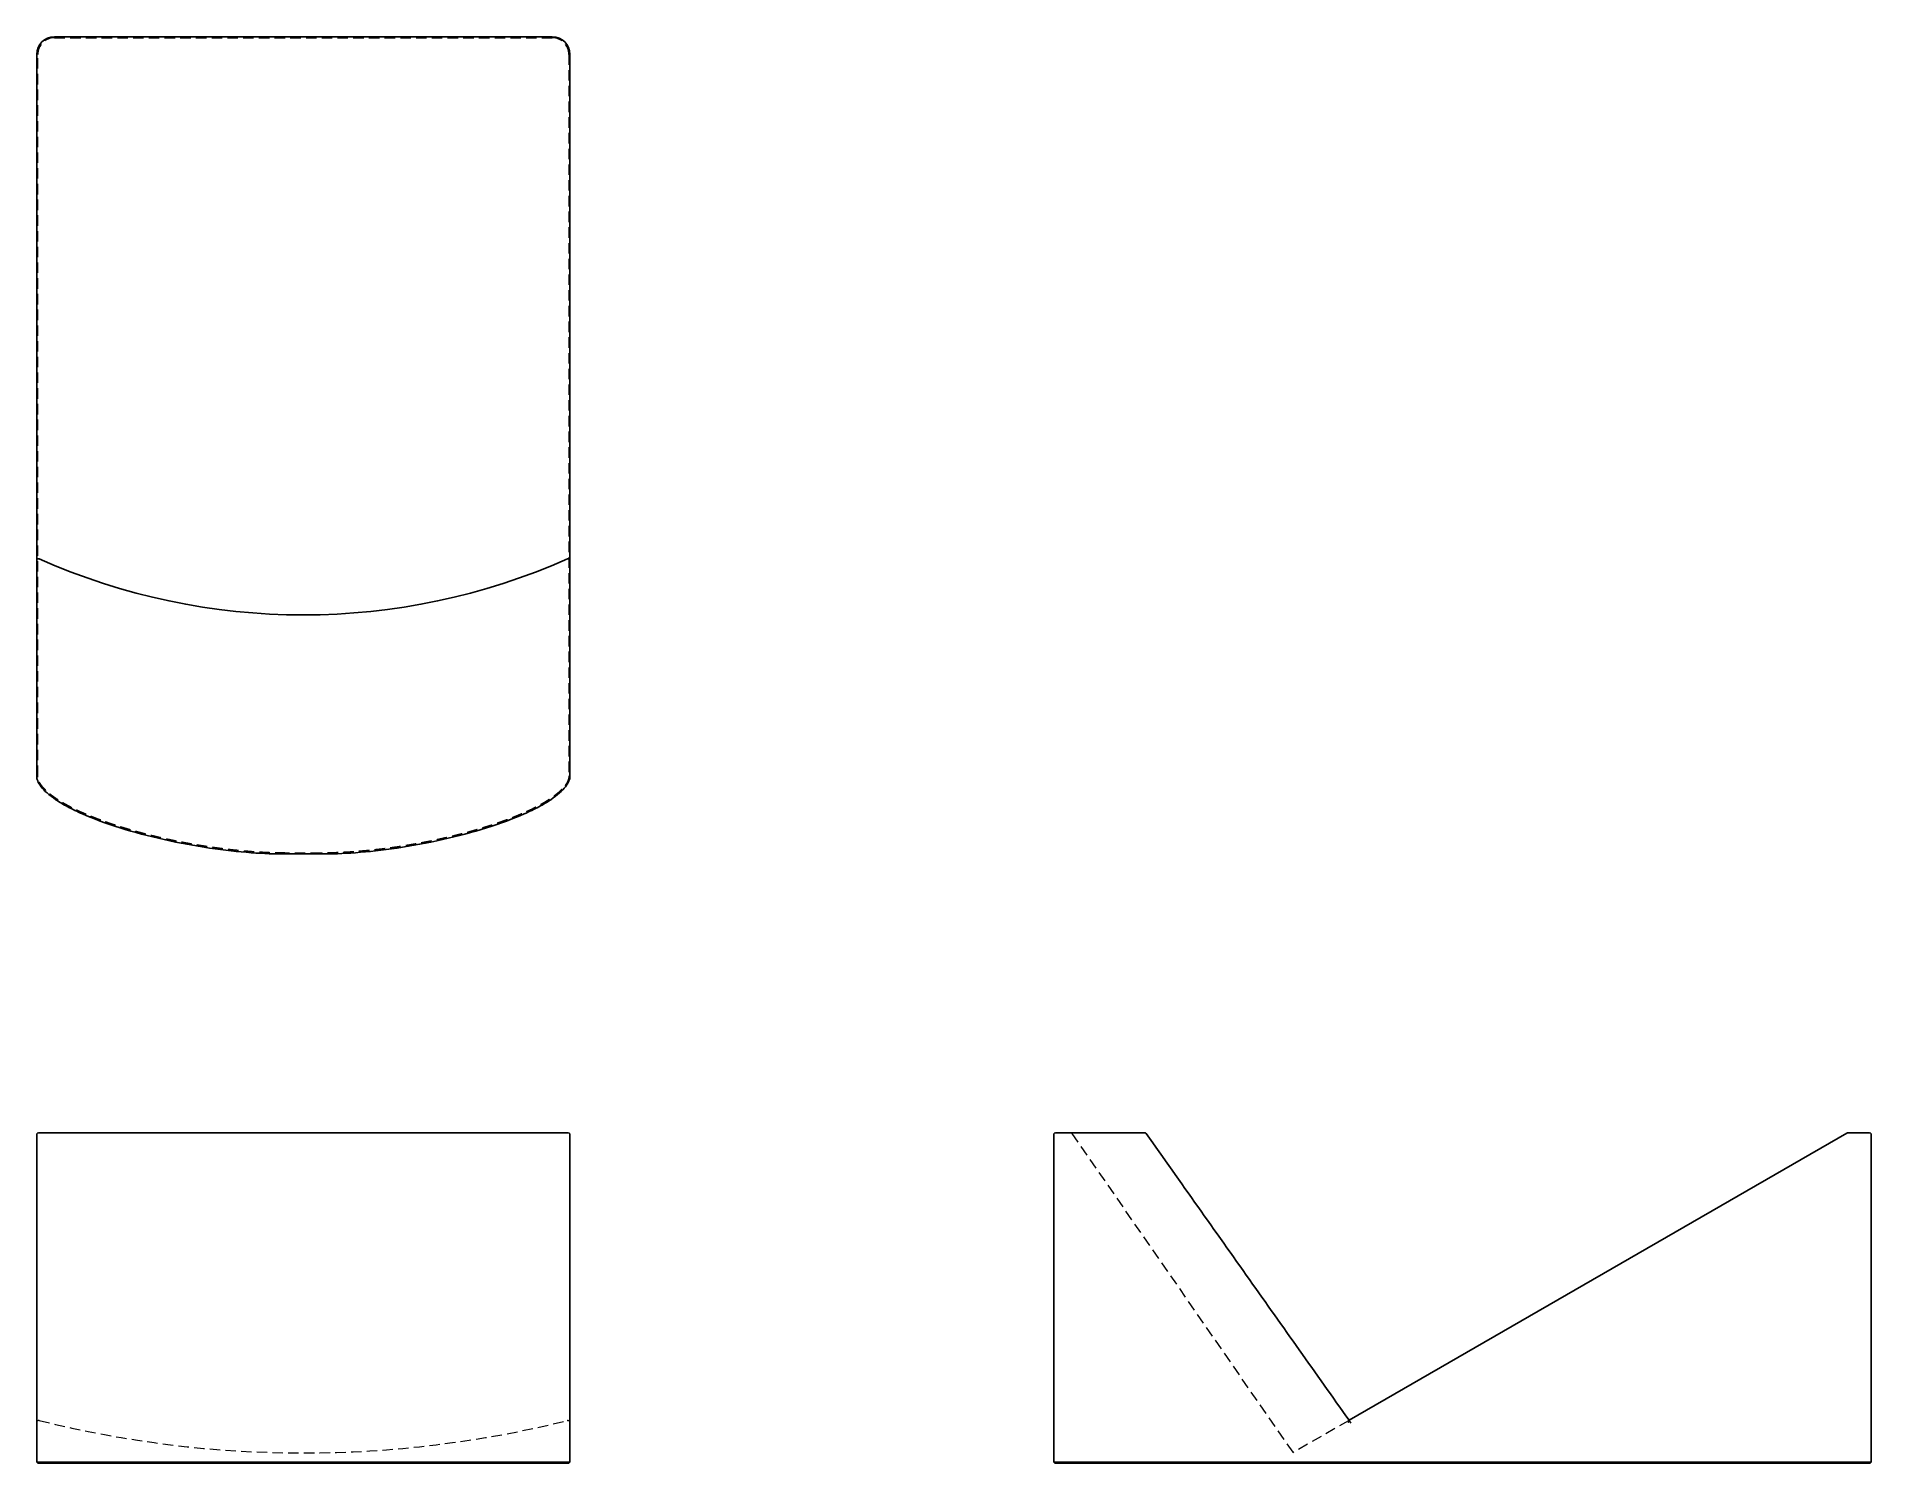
# Model space of a CAD drawing. Header units: millimetres. Extents: x 51 to 273, y 35 to 208.
import ezdxf

# ---------------------------------------------------------------- set-up
doc = ezdxf.new("R2010")
doc.units = ezdxf.units.MM
doc.linetypes.add('HIDDEN', pattern=[1.905, 1.27, -0.635])

msp = doc.modelspace()

# ---------------------------------------------------------------- linework, layer by layer
at = {"color": 7, "linetype": 'Continuous', "lineweight": 25}
for p, q in [((52.85, 208), (113.15, 208)), ((50.69, 205.13), (50.69, 205.85)), ((50.69, 144.65), (50.69, 205.13)), ((115.31, 205.85), (115.31, 205.13)), ((115.31, 205.13), (115.31, 144.65)), ((50.69, 118.4), (50.69, 119.97)), ((115.31, 119.97), (115.31, 118.4)), ((85.15, 108.93), (80.85, 108.93)), ((50.69, 35.2), (50.69, 74.92)), ((80.85, 75.13), (85.15, 75.13)), ((115.31, 74.92), (115.31, 35.2)), ((173.93, 35.2), (173.93, 74.92)), ((183.4, 75.13), (184.97, 75.13)), ((209.72, 40.29), (270.02, 75.1)), ((270.13, 75.13), (270.85, 75.13)), ((270.85, 75.13), (272.78, 75.13)), ((273, 74.92), (273, 35.2)), ((50.69, 35.2), (50.82, 35.07)), ((80.85, 35.2), (85.15, 35.2)), ((85.15, 35.07), (80.85, 35.07)), ((115.18, 35.07), (115.31, 35.2)), ((174.05, 35.07), (173.93, 35.2)), ((183.4, 35.2), (270.85, 35.2)), ((270.85, 35.07), (183.4, 35.07)), ((270.85, 35.2), (273, 35.2)), ((272.87, 35.07), (270.85, 35.07)), ((273, 35.2), (272.87, 35.07))]:
    msp.add_line(p, q, dxfattribs=at)
at = {"color": 7, "linetype": 'HIDDEN', "lineweight": 18}
for p, q in [((52.85, 207.87), (113.15, 207.87)), ((50.82, 118.4), (50.82, 205.85)), ((115.18, 205.85), (115.18, 118.4)), ((85.15, 109.05), (80.85, 109.05)), ((176.14, 75.04), (202.92, 36.36)), ((209.64, 40.24), (202.92, 36.36)), ((209.98, 39.92), (209.72, 40.29))]:
    msp.add_line(p, q, dxfattribs=at)
at = {"color": 7, "linetype": 'HIDDEN', "lineweight": 18, "flags": 128}
for points in [[(50.69, 118.4), (50.69, 118.4)], [(115.31, 118.4), (115.31, 118.4)], [(80.85, 108.93), (80.85, 108.93)], [(85.15, 108.93), (85.15, 108.93)]]:
    msp.add_lwpolyline(points, dxfattribs=at)
at = {"color": 7, "linetype": 'Continuous', "lineweight": 25}
for centre, radius, start, end in [((52.85, 205.85), 2.15, 90, 180), ((113.15, 205.85), 2.15, 0, 90), ((83, 216.69), 78.78, 246.0393, 293.9607), ((50.91, 74.92), 0.215, 90, 180), ((115.09, 74.92), 0.215, 0, 90), ((174.14, 74.92), 0.215, 90, 180), ((184.97, 74.92), 0.215, 35.2291, 90), ((270.13, 74.92), 0.215, 90, 120), ((272.78, 74.92), 0.215, 0, 90)]:
    msp.add_arc(centre, radius, start, end, dxfattribs=at)
at = {"color": 7, "linetype": 'HIDDEN', "lineweight": 18}
for centre, radius, start, end in [((52.85, 205.85), 2.02, 90, 180), ((113.15, 205.85), 2.02, 0, 90), ((175.97, 74.92), 0.215, 34.7, 90), ((83, 168.21), 131.88, 255.9603, 284.0397)]:
    msp.add_arc(centre, radius, start, end, dxfattribs=at)
at = {"color": 7, "linetype": 'Continuous', "lineweight": 25}
for points, knots in [([(50.69, 144.65), (50.69, 144.66), (50.7, 144.67), (50.71, 144.68), (50.72, 144.69), (50.75, 144.7), (50.79, 144.71), (50.85, 144.72), (50.89, 144.72), (50.91, 144.72)], [0, 0, 0, 0, 0.147429, 0.250112, 0.383422, 0.500387, 0.687174, 0.851461, 1, 1, 1, 1]), ([(115.09, 144.72), (115.1, 144.72), (115.13, 144.72), (115.16, 144.71), (115.2, 144.71), (115.23, 144.7), (115.26, 144.7), (115.28, 144.69), (115.29, 144.68), (115.3, 144.67), (115.31, 144.66), (115.31, 144.65)], [0, 0, 0, 0, 0.087877, 0.180243, 0.278861, 0.385179, 0.500358, 0.617099, 0.750374, 0.8529, 1, 1, 1, 1]), ([(80.85, 108.93), (79.61, 108.93), (78.21, 108.97), (75.12, 109.21), (73.42, 109.39), (69.86, 109.92), (67.99, 110.26), (64.3, 111.09), (62.48, 111.57), (59.11, 112.63), (57.57, 113.2), (55.6, 114.07), (55, 114.36), (53.92, 114.94), (53.44, 115.23), (52.18, 116.07), (51.6, 116.6), (50.85, 117.57), (50.69, 118.01), (50.69, 118.4)], [0, 0, 0, 0, 0.125, 0.125, 0.25, 0.25, 0.375, 0.375, 0.5, 0.5, 0.625, 0.625, 0.6875, 0.6875, 0.75, 0.75, 0.875, 0.875, 1, 1, 1, 1]), ([(115.31, 118.4), (115.31, 118.01), (115.15, 117.57), (114.4, 116.6), (113.82, 116.07), (112.56, 115.23), (112.08, 114.94), (111, 114.36), (110.4, 114.07), (108.43, 113.2), (106.89, 112.63), (103.52, 111.57), (101.7, 111.09), (98.01, 110.26), (96.14, 109.92), (92.58, 109.39), (90.88, 109.21), (87.79, 108.97), (86.39, 108.93), (85.15, 108.93)], [0, 0, 0, 0, 0.125, 0.125, 0.25, 0.25, 0.3125, 0.3125, 0.375, 0.375, 0.5, 0.5, 0.625, 0.625, 0.75, 0.75, 0.875, 0.875, 1, 1, 1, 1]), ([(50.91, 75.13), (50.91, 75.13), (50.94, 75.13), (51.06, 75.13), (51.14, 75.13), (51.33, 75.13), (51.43, 75.13), (51.66, 75.13), (51.77, 75.13), (52.14, 75.13), (52.4, 75.13), (52.95, 75.13), (53.23, 75.13), (54.09, 75.13), (54.69, 75.13), (55.89, 75.13), (56.51, 75.13), (58.37, 75.13), (59.65, 75.13), (62.22, 75.13), (63.52, 75.13), (66.14, 75.13), (67.45, 75.13), (70.11, 75.13), (71.44, 75.13), (74.11, 75.13), (75.45, 75.13), (78.15, 75.13), (79.5, 75.13), (80.85, 75.13)], [0, 0, 0, 0, 0.015625, 0.015625, 0.03125, 0.03125, 0.046875, 0.046875, 0.0625, 0.0625, 0.09375, 0.09375, 0.125, 0.125, 0.1875, 0.1875, 0.25, 0.25, 0.375, 0.375, 0.5, 0.5, 0.625, 0.625, 0.75, 0.75, 0.875, 0.875, 1, 1, 1, 1]), ([(85.15, 75.13), (86.51, 75.13), (87.86, 75.13), (90.54, 75.13), (91.88, 75.13), (94.54, 75.13), (95.87, 75.13), (98.51, 75.13), (99.82, 75.13), (102.44, 75.13), (103.75, 75.13), (106.33, 75.13), (107.61, 75.13), (109.49, 75.13), (110.11, 75.13), (111.32, 75.13), (111.92, 75.13), (112.78, 75.13), (113.06, 75.13), (113.61, 75.13), (113.87, 75.13), (114.36, 75.13), (114.59, 75.13), (114.86, 75.13), (114.94, 75.13), (115.06, 75.13), (115.09, 75.13), (115.09, 75.13)], [0, 0, 0, 0, 0.125, 0.125, 0.25, 0.25, 0.375, 0.375, 0.5, 0.5, 0.625, 0.625, 0.75, 0.75, 0.8125, 0.8125, 0.875, 0.875, 0.90625, 0.90625, 0.9375, 0.9375, 0.96875, 0.96875, 0.984375, 0.984375, 1, 1, 1, 1]), ([(174.14, 75.13), (174.14, 75.13), (174.2, 75.13), (174.4, 75.13), (174.54, 75.13), (174.89, 75.13), (175.1, 75.13), (175.59, 75.13), (175.88, 75.13), (176.51, 75.13), (176.87, 75.13), (177.68, 75.13), (178.13, 75.13), (178.9, 75.13), (179.17, 75.13), (179.77, 75.13), (180.09, 75.13), (180.63, 75.13), (180.82, 75.13), (181.22, 75.13), (181.44, 75.13), (181.91, 75.13), (182.17, 75.13), (182.59, 75.13), (182.74, 75.13), (183.06, 75.13), (183.23, 75.13), (183.4, 75.13)], [0, 0, 0, 0, 0.125, 0.125, 0.25, 0.25, 0.375, 0.375, 0.5, 0.5, 0.625, 0.625, 0.75, 0.75, 0.8125, 0.8125, 0.875, 0.875, 0.90625, 0.90625, 0.9375, 0.9375, 0.96875, 0.96875, 0.984375, 0.984375, 1, 1, 1, 1]), ([(209.72, 40.29), (205.7, 45.97), (197.5, 57.55), (189.31, 69.14), (185.14, 75.04)], [0, 0, 0, 0, 0.490732, 1, 1, 1, 1]), ([(209.72, 40.29), (209.72, 40.28), (209.72, 40.28), (209.71, 40.27), (209.71, 40.25), (209.7, 40.22), (209.7, 40.19), (209.69, 40.15), (209.68, 40.1), (209.67, 40.05), (209.66, 40.02), (209.65, 40)], [0, 0, 0, 0, 0.087877, 0.180243, 0.278861, 0.385179, 0.500358, 0.617099, 0.750374, 0.8529, 1, 1, 1, 1]), ([(209.71, 40.28), (209.71, 40.28), (209.71, 40.28), (209.72, 40.29), (209.72, 40.29), (209.72, 40.29)], [0, 0, 0, 0, 0.452099, 0.725356, 1, 1, 1, 1]), ([(50.69, 35.2), (50.69, 35.2), (50.85, 35.2), (51.6, 35.2), (52.18, 35.2), (53.44, 35.2), (53.92, 35.2), (55, 35.2), (55.6, 35.2), (57.57, 35.2), (59.11, 35.2), (62.48, 35.2), (64.3, 35.2), (67.99, 35.2), (69.86, 35.2), (73.42, 35.2), (75.12, 35.2), (78.21, 35.2), (79.61, 35.2), (80.85, 35.2)], [0, 0, 0, 0, 0.125, 0.125, 0.25, 0.25, 0.3125, 0.3125, 0.375, 0.375, 0.5, 0.5, 0.625, 0.625, 0.75, 0.75, 0.875, 0.875, 1, 1, 1, 1]), ([(80.85, 35.07), (80.68, 35.07), (80.43, 35.07), (80.13, 35.07), (79.98, 35.07), (79.91, 35.07), (79.87, 35.07), (79.85, 35.07), (79.66, 35.07), (79.41, 35.07), (79.11, 35.07), (78.96, 35.07), (78.9, 35.07), (78.86, 35.07), (78.83, 35.07), (78.65, 35.07), (78.39, 35.07), (78.1, 35.07), (77.95, 35.07), (77.88, 35.07), (77.84, 35.07), (77.82, 35.07), (77.63, 35.07), (77.38, 35.07), (77.08, 35.07), (76.94, 35.07), (76.87, 35.07), (76.83, 35.07), (76.81, 35.07), (76.46, 35.07), (75.95, 35.07), (75.36, 35.07), (75.07, 35.07), (74.92, 35.07), (74.85, 35.07), (74.81, 35.07), (74.79, 35.07), (74.43, 35.07), (73.93, 35.07), (73.34, 35.07), (73.05, 35.07), (72.92, 35.07), (72.84, 35.07), (72.79, 35.07), (72.42, 35.07), (71.92, 35.07), (71.41, 35.07), (71.08, 35.07), (70.91, 35.07), (70.41, 35.07), (69.91, 35.07), (69.41, 35.07), (69.07, 35.07), (68.91, 35.07), (68.41, 35.07), (67.91, 35.07), (67.33, 35.07), (67.04, 35.07), (66.91, 35.07), (66.83, 35.07), (66.79, 35.07), (66.41, 35.07), (65.92, 35.07), (65.34, 35.07), (65.06, 35.07), (64.91, 35.07), (64.85, 35.07), (64.81, 35.07), (64.79, 35.07), (64.44, 35.07), (63.94, 35.07), (63.37, 35.07), (63.09, 35.07), (62.95, 35.07), (62.89, 35.07), (62.85, 35.07), (62.83, 35.07), (62.64, 35.07), (62.4, 35.07), (62.11, 35.07), (61.99, 35.07), (61.91, 35.07), (61.87, 35.07), (61.67, 35.07), (61.42, 35.07), (61.14, 35.07), (61, 35.07), (60.94, 35.07), (60.9, 35.07), (60.88, 35.07), (60.7, 35.07), (60.45, 35.07), (60.17, 35.07), (60.03, 35.07), (59.97, 35.07), (59.93, 35.07), (59.91, 35.07), (59.73, 35.07), (59.49, 35.07), (59.21, 35.07), (59.07, 35.07), (59.01, 35.07), (58.97, 35.07), (58.95, 35.07), (58.77, 35.07), (58.53, 35.07), (58.25, 35.07), (58.11, 35.07), (58.06, 35.07), (58.02, 35.07), (58, 35.07), (57.82, 35.07), (57.58, 35.07), (57.31, 35.07), (57.17, 35.07), (57.1, 35.07), (57.08, 35.07), (57.06, 35.07), (57.05, 35.07), (56.88, 35.07), (56.64, 35.07), (56.37, 35.07), (56.24, 35.07), (56.17, 35.07), (56.14, 35.07), (56.13, 35.07), (56.12, 35.07), (55.95, 35.07), (55.71, 35.07), (55.45, 35.07), (55.32, 35.07), (55.26, 35.07), (55.23, 35.07), (55.21, 35.07), (55.2, 35.07), (55.03, 35.07), (54.8, 35.07), (54.54, 35.07), (54.42, 35.07), (54.36, 35.07), (54.33, 35.07), (54.31, 35.07), (54.3, 35.07), (54.14, 35.07), (53.91, 35.07), (53.66, 35.07), (53.54, 35.07), (53.48, 35.07), (53.45, 35.07), (53.43, 35.07), (53.43, 35.07), (53.34, 35.07), (53.23, 35.07), (53.11, 35.07), (53.05, 35.07), (53.02, 35.07), (53.01, 35.07), (53, 35.07), (52.92, 35.07), (52.81, 35.07), (52.69, 35.07), (52.63, 35.07), (52.6, 35.07), (52.59, 35.07), (52.58, 35.07), (52.5, 35.07), (52.4, 35.07), (52.28, 35.07), (52.23, 35.07), (52.2, 35.07), (52.19, 35.07), (52.18, 35.07), (52.1, 35.07), (52.01, 35.07), (51.9, 35.07), (51.84, 35.07), (51.82, 35.07), (51.81, 35.07), (51.8, 35.07), (51.8, 35.07), (51.73, 35.07), (51.64, 35.07), (51.54, 35.07), (51.49, 35.07), (51.47, 35.07), (51.46, 35.07), (51.45, 35.07), (51.45, 35.07), (51.39, 35.07), (51.3, 35.07), (51.22, 35.07), (51.18, 35.07), (51.16, 35.07), (51.15, 35.07), (51.14, 35.07), (51.14, 35.07), (51.12, 35.07), (51.08, 35.07), (51.05, 35.07), (51.03, 35.07), (51.02, 35.07), (51.02, 35.07), (50.99, 35.07), (50.97, 35.07), (50.94, 35.07), (50.93, 35.07), (50.92, 35.07), (50.92, 35.07), (50.9, 35.07), (50.88, 35.07), (50.86, 35.07), (50.85, 35.07), (50.85, 35.07), (50.85, 35.07), (50.83, 35.07), (50.82, 35.07), (50.82, 35.07)], [0, 0, 0, 0, 0.015625, 0.023437, 0.027344, 0.029297, 0.029297, 0.03125, 0.03125, 0.046875, 0.054687, 0.058594, 0.060547, 0.060547, 0.0625, 0.0625, 0.078125, 0.085937, 0.089844, 0.091797, 0.091797, 0.09375, 0.09375, 0.109375, 0.117187, 0.121094, 0.123047, 0.123047, 0.125, 0.125, 0.15625, 0.171875, 0.179687, 0.183594, 0.185547, 0.185547, 0.1875, 0.1875, 0.21875, 0.234375, 0.242187, 0.246094, 0.246094, 0.25, 0.25, 0.28125, 0.296875, 0.296875, 0.3125, 0.3125, 0.34375, 0.359375, 0.359375, 0.375, 0.375, 0.40625, 0.421875, 0.429687, 0.433594, 0.433594, 0.4375, 0.4375, 0.46875, 0.484375, 0.492187, 0.496094, 0.498047, 0.498047, 0.5, 0.5, 0.53125, 0.546875, 0.554687, 0.558594, 0.560547, 0.560547, 0.5625, 0.5625, 0.578125, 0.585937, 0.589844, 0.589844, 0.59375, 0.59375, 0.609375, 0.617187, 0.621094, 0.623047, 0.623047, 0.625, 0.625, 0.640625, 0.648437, 0.652344, 0.654297, 0.654297, 0.65625, 0.65625, 0.671875, 0.679687, 0.683594, 0.685547, 0.685547, 0.6875, 0.6875, 0.703125, 0.710937, 0.714844, 0.716797, 0.716797, 0.71875, 0.71875, 0.734375, 0.742187, 0.746094, 0.748047, 0.749023, 0.749023, 0.75, 0.75, 0.765625, 0.773437, 0.777344, 0.779297, 0.780273, 0.780273, 0.78125, 0.78125, 0.796875, 0.804687, 0.808594, 0.810547, 0.811523, 0.811523, 0.8125, 0.8125, 0.828125, 0.835937, 0.839844, 0.841797, 0.842773, 0.842773, 0.84375, 0.84375, 0.859375, 0.867187, 0.871094, 0.873047, 0.874023, 0.874023, 0.875, 0.875, 0.882812, 0.886719, 0.888672, 0.889648, 0.889648, 0.890625, 0.890625, 0.898437, 0.902344, 0.904297, 0.905273, 0.905273, 0.90625, 0.90625, 0.914062, 0.917969, 0.919922, 0.920898, 0.920898, 0.921875, 0.921875, 0.929687, 0.933594, 0.935547, 0.936523, 0.937012, 0.937012, 0.9375, 0.9375, 0.945312, 0.949219, 0.951172, 0.952148, 0.952637, 0.952637, 0.953125, 0.953125, 0.960937, 0.964844, 0.966797, 0.967773, 0.968262, 0.968262, 0.96875, 0.96875, 0.972656, 0.974609, 0.975586, 0.975586, 0.976562, 0.976562, 0.980469, 0.982422, 0.983398, 0.983398, 0.984375, 0.984375, 0.988281, 0.990234, 0.991211, 0.991211, 0.992188, 0.992188, 1, 1, 1, 1]), ([(85.15, 35.2), (86.39, 35.2), (87.79, 35.2), (90.88, 35.2), (92.58, 35.2), (96.14, 35.2), (98.01, 35.2), (101.7, 35.2), (103.52, 35.2), (106.89, 35.2), (108.43, 35.2), (110.4, 35.2), (111, 35.2), (112.08, 35.2), (112.56, 35.2), (113.82, 35.2), (114.4, 35.2), (115.15, 35.2), (115.31, 35.2), (115.31, 35.2)], [0, 0, 0, 0, 0.125, 0.125, 0.25, 0.25, 0.375, 0.375, 0.5, 0.5, 0.625, 0.625, 0.6875, 0.6875, 0.75, 0.75, 0.875, 0.875, 1, 1, 1, 1]), ([(115.18, 35.07), (115.18, 35.07), (115.17, 35.07), (115.13, 35.07), (115.11, 35.07), (115.1, 35.07), (115.09, 35.07), (115.09, 35.07), (115.09, 35.07), (115.07, 35.07), (115.05, 35.07), (115.02, 35.07), (115.01, 35.07), (115, 35.07), (114.99, 35.07), (114.97, 35.07), (114.94, 35.07), (114.9, 35.07), (114.89, 35.07), (114.88, 35.07), (114.87, 35.07), (114.84, 35.07), (114.81, 35.07), (114.77, 35.07), (114.75, 35.07), (114.74, 35.07), (114.73, 35.07), (114.7, 35.07), (114.66, 35.07), (114.61, 35.07), (114.59, 35.07), (114.58, 35.07), (114.57, 35.07), (114.57, 35.07), (114.51, 35.07), (114.43, 35.07), (114.33, 35.07), (114.27, 35.07), (114.25, 35.07), (114.23, 35.07), (114.23, 35.07), (114.22, 35.07), (114.16, 35.07), (114.07, 35.07), (113.96, 35.07), (113.9, 35.07), (113.87, 35.07), (113.86, 35.07), (113.85, 35.07), (113.78, 35.07), (113.68, 35.07), (113.56, 35.07), (113.5, 35.07), (113.47, 35.07), (113.46, 35.07), (113.45, 35.07), (113.37, 35.07), (113.27, 35.07), (113.15, 35.07), (113.09, 35.07), (113.06, 35.07), (113.04, 35.07), (113.03, 35.07), (112.96, 35.07), (112.85, 35.07), (112.73, 35.07), (112.66, 35.07), (112.64, 35.07), (112.62, 35.07), (112.61, 35.07), (112.46, 35.07), (112.25, 35.07), (111.99, 35.07), (111.86, 35.07), (111.79, 35.07), (111.76, 35.07), (111.74, 35.07), (111.73, 35.07), (111.58, 35.07), (111.36, 35.07), (111.09, 35.07), (110.95, 35.07), (110.89, 35.07), (110.86, 35.07), (110.84, 35.07), (110.83, 35.07), (110.67, 35.07), (110.44, 35.07), (110.17, 35.07), (110.03, 35.07), (109.96, 35.07), (109.93, 35.07), (109.91, 35.07), (109.9, 35.07), (109.74, 35.07), (109.51, 35.07), (109.24, 35.07), (109.1, 35.07), (109.03, 35.07), (109, 35.07), (108.98, 35.07), (108.97, 35.07), (108.8, 35.07), (108.57, 35.07), (108.29, 35.07), (108.15, 35.07), (108.09, 35.07), (108.05, 35.07), (108.03, 35.07), (107.86, 35.07), (107.62, 35.07), (107.34, 35.07), (107.2, 35.07), (107.14, 35.07), (107.1, 35.07), (107.08, 35.07), (106.9, 35.07), (106.66, 35.07), (106.38, 35.07), (106.24, 35.07), (106.17, 35.07), (106.13, 35.07), (106.11, 35.07), (105.93, 35.07), (105.69, 35.07), (105.41, 35.07), (105.27, 35.07), (105.21, 35.07), (105.16, 35.07), (105.14, 35.07), (104.96, 35.07), (104.72, 35.07), (104.44, 35.07), (104.29, 35.07), (104.23, 35.07), (104.19, 35.07), (104.17, 35.07), (103.99, 35.07), (103.74, 35.07), (103.46, 35.07), (103.31, 35.07), (103.25, 35.07), (103.21, 35.07), (103.19, 35.07), (102.85, 35.07), (102.36, 35.07), (101.78, 35.07), (101.49, 35.07), (101.35, 35.07), (101.28, 35.07), (101.24, 35.07), (101.22, 35.07), (100.87, 35.07), (100.38, 35.07), (99.81, 35.07), (99.51, 35.07), (99.39, 35.07), (99.31, 35.07), (99.26, 35.07), (98.89, 35.07), (98.4, 35.07), (97.82, 35.07), (97.57, 35.07), (97.4, 35.07), (97.32, 35.07), (96.91, 35.07), (96.41, 35.07), (95.91, 35.07), (95.58, 35.07), (95.41, 35.07), (94.91, 35.07), (94.41, 35.07), (93.83, 35.07), (93.54, 35.07), (93.41, 35.07), (93.33, 35.07), (93.29, 35.07), (92.91, 35.07), (92.4, 35.07), (91.82, 35.07), (91.53, 35.07), (91.38, 35.07), (91.32, 35.07), (91.28, 35.07), (91.26, 35.07), (90.9, 35.07), (90.39, 35.07), (89.8, 35.07), (89.51, 35.07), (89.36, 35.07), (89.3, 35.07), (89.26, 35.07), (89.24, 35.07), (89.05, 35.07), (88.79, 35.07), (88.5, 35.07), (88.35, 35.07), (88.29, 35.07), (88.25, 35.07), (88.23, 35.07), (88.04, 35.07), (87.78, 35.07), (87.49, 35.07), (87.34, 35.07), (87.28, 35.07), (87.23, 35.07), (87.21, 35.07), (87.02, 35.07), (86.76, 35.07), (86.47, 35.07), (86.32, 35.07), (86.26, 35.07), (86.22, 35.07), (86.2, 35.07), (85.83, 35.07), (85.49, 35.07), (85.15, 35.07)], [0, 0, 0, 0, 0.007813, 0.011719, 0.013672, 0.014648, 0.015137, 0.015137, 0.015625, 0.015625, 0.019531, 0.021484, 0.022461, 0.022461, 0.023438, 0.023438, 0.027344, 0.029297, 0.030273, 0.030273, 0.03125, 0.03125, 0.035156, 0.037109, 0.038086, 0.038086, 0.039062, 0.039062, 0.042969, 0.044922, 0.045898, 0.046387, 0.046387, 0.046875, 0.046875, 0.054688, 0.058594, 0.060547, 0.061523, 0.062012, 0.062012, 0.0625, 0.0625, 0.070313, 0.074219, 0.076172, 0.077148, 0.077148, 0.078125, 0.078125, 0.085938, 0.089844, 0.091797, 0.092773, 0.092773, 0.09375, 0.09375, 0.101563, 0.105469, 0.107422, 0.108398, 0.108398, 0.109375, 0.109375, 0.117188, 0.121094, 0.123047, 0.124023, 0.124023, 0.125, 0.125, 0.140625, 0.148438, 0.152344, 0.154297, 0.155273, 0.155273, 0.15625, 0.15625, 0.171875, 0.179688, 0.183594, 0.185547, 0.186523, 0.186523, 0.1875, 0.1875, 0.203125, 0.210938, 0.214844, 0.216797, 0.217773, 0.217773, 0.21875, 0.21875, 0.234375, 0.242188, 0.246094, 0.248047, 0.249023, 0.249023, 0.25, 0.25, 0.265625, 0.273438, 0.277344, 0.279297, 0.279297, 0.28125, 0.28125, 0.296875, 0.304688, 0.308594, 0.310547, 0.310547, 0.3125, 0.3125, 0.328125, 0.335938, 0.339844, 0.341797, 0.341797, 0.34375, 0.34375, 0.359375, 0.367188, 0.371094, 0.373047, 0.373047, 0.375, 0.375, 0.390625, 0.398438, 0.402344, 0.404297, 0.404297, 0.40625, 0.40625, 0.421875, 0.429688, 0.433594, 0.435547, 0.435547, 0.4375, 0.4375, 0.46875, 0.484375, 0.492188, 0.496094, 0.498047, 0.498047, 0.5, 0.5, 0.53125, 0.546875, 0.554688, 0.558594, 0.558594, 0.5625, 0.5625, 0.59375, 0.609375, 0.617188, 0.617188, 0.625, 0.625, 0.65625, 0.671875, 0.671875, 0.6875, 0.6875, 0.71875, 0.734375, 0.742188, 0.746094, 0.746094, 0.75, 0.75, 0.78125, 0.796875, 0.804688, 0.808594, 0.810547, 0.810547, 0.8125, 0.8125, 0.84375, 0.859375, 0.867188, 0.871094, 0.873047, 0.873047, 0.875, 0.875, 0.890625, 0.898438, 0.902344, 0.904297, 0.904297, 0.90625, 0.90625, 0.921875, 0.929688, 0.933594, 0.935547, 0.935547, 0.9375, 0.9375, 0.953125, 0.960938, 0.964844, 0.966797, 0.966797, 0.96875, 0.96875, 1, 1, 1, 1]), ([(173.93, 35.2), (173.93, 35.2), (173.97, 35.2), (174.21, 35.2), (174.39, 35.2), (174.92, 35.2), (175.26, 35.2), (176.09, 35.2), (176.57, 35.2), (177.63, 35.2), (178.2, 35.2), (179.07, 35.2), (179.36, 35.2), (179.94, 35.2), (180.23, 35.2), (181.07, 35.2), (181.6, 35.2), (182.57, 35.2), (183.01, 35.2), (183.4, 35.2)], [0, 0, 0, 0, 0.125, 0.125, 0.25, 0.25, 0.375, 0.375, 0.5, 0.5, 0.625, 0.625, 0.6875, 0.6875, 0.75, 0.75, 0.875, 0.875, 1, 1, 1, 1]), ([(183.4, 35.07), (183.32, 35.07), (183.2, 35.07), (183.05, 35.07), (182.97, 35.07), (182.93, 35.07), (182.92, 35.07), (182.91, 35.07), (182.9, 35.07), (182.86, 35.07), (182.8, 35.07), (182.73, 35.07), (182.7, 35.07), (182.68, 35.07), (182.67, 35.07), (182.63, 35.07), (182.57, 35.07), (182.51, 35.07), (182.48, 35.07), (182.46, 35.07), (182.45, 35.07), (182.41, 35.07), (182.35, 35.07), (182.29, 35.07), (182.27, 35.07), (182.25, 35.07), (182.24, 35.07), (182.2, 35.07), (182.15, 35.07), (182.09, 35.07), (182.06, 35.07), (182.05, 35.07), (182.04, 35.07), (182.03, 35.07), (181.97, 35.07), (181.87, 35.07), (181.76, 35.07), (181.71, 35.07), (181.68, 35.07), (181.67, 35.07), (181.66, 35.07), (181.66, 35.07), (181.6, 35.07), (181.51, 35.07), (181.41, 35.07), (181.36, 35.07), (181.34, 35.07), (181.33, 35.07), (181.32, 35.07), (181.26, 35.07), (181.18, 35.07), (181.09, 35.07), (181.04, 35.07), (181.02, 35.07), (181.01, 35.07), (181, 35.07), (180.94, 35.07), (180.87, 35.07), (180.78, 35.07), (180.74, 35.07), (180.72, 35.07), (180.71, 35.07), (180.7, 35.07), (180.65, 35.07), (180.58, 35.07), (180.5, 35.07), (180.46, 35.07), (180.44, 35.07), (180.43, 35.07), (180.42, 35.07), (180.33, 35.07), (180.2, 35.07), (180.05, 35.07), (179.97, 35.07), (179.94, 35.07), (179.92, 35.07), (179.91, 35.07), (179.9, 35.07), (179.82, 35.07), (179.7, 35.07), (179.56, 35.07), (179.49, 35.07), (179.46, 35.07), (179.45, 35.07), (179.44, 35.07), (179.43, 35.07), (179.35, 35.07), (179.24, 35.07), (179.12, 35.07), (179.05, 35.07), (179.02, 35.07), (179.01, 35.07), (179, 35.07), (179, 35.07), (178.92, 35.07), (178.82, 35.07), (178.7, 35.07), (178.65, 35.07), (178.62, 35.07), (178.6, 35.07), (178.6, 35.07), (178.59, 35.07), (178.52, 35.07), (178.43, 35.07), (178.32, 35.07), (178.26, 35.07), (178.24, 35.07), (178.23, 35.07), (178.22, 35.07), (178.15, 35.07), (178.06, 35.07), (177.96, 35.07), (177.91, 35.07), (177.89, 35.07), (177.87, 35.07), (177.86, 35.07), (177.8, 35.07), (177.72, 35.07), (177.62, 35.07), (177.57, 35.07), (177.55, 35.07), (177.54, 35.07), (177.53, 35.07), (177.47, 35.07), (177.39, 35.07), (177.3, 35.07), (177.25, 35.07), (177.24, 35.07), (177.22, 35.07), (177.22, 35.07), (177.16, 35.07), (177.08, 35.07), (177, 35.07), (176.96, 35.07), (176.94, 35.07), (176.93, 35.07), (176.92, 35.07), (176.87, 35.07), (176.8, 35.07), (176.71, 35.07), (176.67, 35.07), (176.66, 35.07), (176.65, 35.07), (176.64, 35.07), (176.54, 35.07), (176.41, 35.07), (176.27, 35.07), (176.19, 35.07), (176.16, 35.07), (176.14, 35.07), (176.13, 35.07), (176.13, 35.07), (176.04, 35.07), (175.93, 35.07), (175.8, 35.07), (175.73, 35.07), (175.7, 35.07), (175.69, 35.07), (175.68, 35.07), (175.6, 35.07), (175.49, 35.07), (175.38, 35.07), (175.33, 35.07), (175.3, 35.07), (175.28, 35.07), (175.21, 35.07), (175.12, 35.07), (175.03, 35.07), (174.98, 35.07), (174.95, 35.07), (174.87, 35.07), (174.79, 35.07), (174.71, 35.07), (174.67, 35.07), (174.65, 35.07), (174.64, 35.07), (174.64, 35.07), (174.59, 35.07), (174.52, 35.07), (174.46, 35.07), (174.42, 35.07), (174.41, 35.07), (174.4, 35.07), (174.4, 35.07), (174.39, 35.07), (174.36, 35.07), (174.31, 35.07), (174.26, 35.07), (174.23, 35.07), (174.22, 35.07), (174.22, 35.07), (174.22, 35.07), (174.21, 35.07), (174.2, 35.07), (174.18, 35.07), (174.16, 35.07), (174.15, 35.07), (174.15, 35.07), (174.15, 35.07), (174.15, 35.07), (174.14, 35.07), (174.12, 35.07), (174.11, 35.07), (174.1, 35.07), (174.1, 35.07), (174.1, 35.07), (174.1, 35.07), (174.09, 35.07), (174.08, 35.07), (174.07, 35.07), (174.07, 35.07), (174.07, 35.07), (174.07, 35.07), (174.07, 35.07), (174.06, 35.07), (174.05, 35.07), (174.05, 35.07)], [0, 0, 0, 0, 0.007813, 0.011719, 0.013672, 0.014648, 0.015137, 0.015137, 0.015625, 0.015625, 0.019531, 0.021484, 0.022461, 0.022461, 0.023438, 0.023438, 0.027344, 0.029297, 0.030273, 0.030273, 0.03125, 0.03125, 0.035156, 0.037109, 0.038086, 0.038086, 0.039062, 0.039062, 0.042969, 0.044922, 0.045898, 0.046387, 0.046387, 0.046875, 0.046875, 0.054688, 0.058594, 0.060547, 0.061523, 0.062012, 0.062012, 0.0625, 0.0625, 0.070313, 0.074219, 0.076172, 0.077148, 0.077148, 0.078125, 0.078125, 0.085938, 0.089844, 0.091797, 0.092773, 0.092773, 0.09375, 0.09375, 0.101563, 0.105469, 0.107422, 0.108398, 0.108398, 0.109375, 0.109375, 0.117188, 0.121094, 0.123047, 0.124023, 0.124023, 0.125, 0.125, 0.140625, 0.148438, 0.152344, 0.154297, 0.155273, 0.155273, 0.15625, 0.15625, 0.171875, 0.179688, 0.183594, 0.185547, 0.186523, 0.186523, 0.1875, 0.1875, 0.203125, 0.210938, 0.214844, 0.216797, 0.217773, 0.217773, 0.21875, 0.21875, 0.234375, 0.242188, 0.246094, 0.248047, 0.249023, 0.249023, 0.25, 0.25, 0.265625, 0.273438, 0.277344, 0.279297, 0.279297, 0.28125, 0.28125, 0.296875, 0.304688, 0.308594, 0.310547, 0.310547, 0.3125, 0.3125, 0.328125, 0.335938, 0.339844, 0.341797, 0.341797, 0.34375, 0.34375, 0.359375, 0.367188, 0.371094, 0.373047, 0.373047, 0.375, 0.375, 0.390625, 0.398438, 0.402344, 0.404297, 0.404297, 0.40625, 0.40625, 0.421875, 0.429688, 0.433594, 0.435547, 0.435547, 0.4375, 0.4375, 0.46875, 0.484375, 0.492188, 0.496094, 0.498047, 0.498047, 0.5, 0.5, 0.53125, 0.546875, 0.554688, 0.558594, 0.558594, 0.5625, 0.5625, 0.59375, 0.609375, 0.617188, 0.617188, 0.625, 0.625, 0.65625, 0.671875, 0.671875, 0.6875, 0.6875, 0.71875, 0.734375, 0.742188, 0.746094, 0.746094, 0.75, 0.75, 0.78125, 0.796875, 0.804688, 0.808594, 0.810547, 0.810547, 0.8125, 0.8125, 0.84375, 0.859375, 0.867188, 0.871094, 0.873047, 0.873047, 0.875, 0.875, 0.890625, 0.898438, 0.902344, 0.904297, 0.904297, 0.90625, 0.90625, 0.921875, 0.929688, 0.933594, 0.935547, 0.935547, 0.9375, 0.9375, 0.953125, 0.960938, 0.964844, 0.966797, 0.966797, 0.96875, 0.96875, 1, 1, 1, 1])]:
    msp.add_open_spline(points, degree=3, knots=knots, dxfattribs=at)
for points in [[(50.69, 119.97), (50.69, 128.19), (50.69, 136.42), (50.69, 144.65)], [(50.91, 144.72), (50.94, 144.72), (50.98, 144.71), (51.01, 144.7)], [(114.99, 144.7), (115.02, 144.71), (115.06, 144.72), (115.09, 144.72)], [(115.31, 144.65), (115.31, 136.42), (115.31, 128.19), (115.31, 119.97)]]:
    msp.add_open_spline(points, degree=3, dxfattribs=at)
at = {"color": 7, "linetype": 'HIDDEN', "lineweight": 18}
for points, knots in [([(80.85, 109.05), (80.68, 109.05), (80.43, 109.06), (80.13, 109.06), (79.98, 109.06), (79.91, 109.06), (79.87, 109.06), (79.85, 109.06), (79.66, 109.07), (79.41, 109.08), (79.11, 109.08), (78.96, 109.09), (78.9, 109.09), (78.86, 109.09), (78.83, 109.1), (78.65, 109.1), (78.39, 109.11), (78.1, 109.13), (77.95, 109.14), (77.88, 109.14), (77.84, 109.14), (77.82, 109.14), (77.63, 109.16), (77.38, 109.17), (77.08, 109.19), (76.94, 109.2), (76.87, 109.21), (76.83, 109.21), (76.81, 109.21), (76.46, 109.24), (75.95, 109.28), (75.36, 109.33), (75.07, 109.36), (74.92, 109.38), (74.85, 109.38), (74.81, 109.39), (74.79, 109.39), (74.43, 109.43), (73.93, 109.48), (73.34, 109.55), (73.05, 109.59), (72.92, 109.61), (72.84, 109.62), (72.79, 109.63), (72.42, 109.68), (71.92, 109.75), (71.41, 109.82), (71.08, 109.87), (70.91, 109.9), (70.41, 109.98), (69.91, 110.06), (69.41, 110.15), (69.07, 110.21), (68.91, 110.24), (68.41, 110.34), (67.91, 110.43), (67.33, 110.55), (67.04, 110.61), (66.91, 110.64), (66.83, 110.66), (66.79, 110.67), (66.41, 110.75), (65.92, 110.86), (65.34, 110.99), (65.06, 111.06), (64.91, 111.09), (64.85, 111.11), (64.81, 111.12), (64.79, 111.12), (64.44, 111.21), (63.94, 111.34), (63.37, 111.49), (63.09, 111.56), (62.95, 111.6), (62.89, 111.62), (62.85, 111.63), (62.83, 111.63), (62.64, 111.69), (62.4, 111.76), (62.11, 111.84), (61.99, 111.87), (61.91, 111.9), (61.87, 111.91), (61.67, 111.97), (61.42, 112.04), (61.14, 112.13), (61, 112.17), (60.94, 112.19), (60.9, 112.2), (60.88, 112.21), (60.7, 112.27), (60.45, 112.34), (60.17, 112.44), (60.03, 112.48), (59.97, 112.5), (59.93, 112.51), (59.91, 112.52), (59.73, 112.58), (59.49, 112.67), (59.21, 112.76), (59.07, 112.81), (59.01, 112.83), (58.97, 112.85), (58.95, 112.85), (58.77, 112.92), (58.53, 113.01), (58.25, 113.11), (58.11, 113.16), (58.06, 113.18), (58.02, 113.2), (58, 113.21), (57.82, 113.28), (57.58, 113.37), (57.31, 113.48), (57.17, 113.53), (57.1, 113.56), (57.08, 113.57), (57.06, 113.58), (57.05, 113.59), (56.88, 113.66), (56.64, 113.76), (56.37, 113.87), (56.24, 113.93), (56.17, 113.96), (56.14, 113.97), (56.13, 113.98), (56.12, 113.99), (55.95, 114.06), (55.71, 114.17), (55.45, 114.3), (55.32, 114.36), (55.26, 114.39), (55.23, 114.4), (55.21, 114.41), (55.2, 114.42), (55.03, 114.5), (54.8, 114.62), (54.54, 114.75), (54.42, 114.82), (54.36, 114.86), (54.33, 114.87), (54.31, 114.88), (54.3, 114.89), (54.14, 114.98), (53.91, 115.11), (53.66, 115.26), (53.54, 115.33), (53.48, 115.37), (53.45, 115.38), (53.43, 115.4), (53.43, 115.4), (53.34, 115.45), (53.23, 115.52), (53.11, 115.6), (53.05, 115.65), (53.02, 115.66), (53.01, 115.67), (53, 115.68), (52.92, 115.74), (52.81, 115.81), (52.69, 115.9), (52.63, 115.94), (52.6, 115.96), (52.59, 115.97), (52.58, 115.98), (52.5, 116.04), (52.4, 116.12), (52.28, 116.21), (52.23, 116.26), (52.2, 116.28), (52.19, 116.29), (52.18, 116.3), (52.1, 116.36), (52.01, 116.45), (51.9, 116.54), (51.84, 116.59), (51.82, 116.62), (51.81, 116.63), (51.8, 116.64), (51.8, 116.64), (51.73, 116.71), (51.64, 116.8), (51.54, 116.91), (51.49, 116.96), (51.47, 116.99), (51.46, 117), (51.45, 117.01), (51.45, 117.01), (51.39, 117.09), (51.3, 117.19), (51.22, 117.31), (51.18, 117.37), (51.16, 117.4), (51.15, 117.42), (51.14, 117.43), (51.14, 117.43), (51.12, 117.47), (51.08, 117.53), (51.05, 117.59), (51.03, 117.62), (51.02, 117.64), (51.02, 117.65), (50.99, 117.7), (50.97, 117.76), (50.94, 117.83), (50.93, 117.86), (50.92, 117.88), (50.92, 117.89), (50.9, 117.94), (50.88, 118), (50.86, 118.07), (50.85, 118.1), (50.85, 118.12), (50.85, 118.13), (50.83, 118.23), (50.82, 118.32), (50.82, 118.4)], [0, 0, 0, 0, 0.015625, 0.023437, 0.027344, 0.029297, 0.029297, 0.03125, 0.03125, 0.046875, 0.054687, 0.058594, 0.060547, 0.060547, 0.0625, 0.0625, 0.078125, 0.085937, 0.089844, 0.091797, 0.091797, 0.09375, 0.09375, 0.109375, 0.117187, 0.121094, 0.123047, 0.123047, 0.125, 0.125, 0.15625, 0.171875, 0.179687, 0.183594, 0.185547, 0.185547, 0.1875, 0.1875, 0.21875, 0.234375, 0.242187, 0.246094, 0.246094, 0.25, 0.25, 0.28125, 0.296875, 0.296875, 0.3125, 0.3125, 0.34375, 0.359375, 0.359375, 0.375, 0.375, 0.40625, 0.421875, 0.429687, 0.433594, 0.433594, 0.4375, 0.4375, 0.46875, 0.484375, 0.492187, 0.496094, 0.498047, 0.498047, 0.5, 0.5, 0.53125, 0.546875, 0.554687, 0.558594, 0.560547, 0.560547, 0.5625, 0.5625, 0.578125, 0.585937, 0.589844, 0.589844, 0.59375, 0.59375, 0.609375, 0.617187, 0.621094, 0.623047, 0.623047, 0.625, 0.625, 0.640625, 0.648437, 0.652344, 0.654297, 0.654297, 0.65625, 0.65625, 0.671875, 0.679687, 0.683594, 0.685547, 0.685547, 0.6875, 0.6875, 0.703125, 0.710937, 0.714844, 0.716797, 0.716797, 0.71875, 0.71875, 0.734375, 0.742187, 0.746094, 0.748047, 0.749023, 0.749023, 0.75, 0.75, 0.765625, 0.773437, 0.777344, 0.779297, 0.780273, 0.780273, 0.78125, 0.78125, 0.796875, 0.804687, 0.808594, 0.810547, 0.811523, 0.811523, 0.8125, 0.8125, 0.828125, 0.835937, 0.839844, 0.841797, 0.842773, 0.842773, 0.84375, 0.84375, 0.859375, 0.867187, 0.871094, 0.873047, 0.874023, 0.874023, 0.875, 0.875, 0.882812, 0.886719, 0.888672, 0.889648, 0.889648, 0.890625, 0.890625, 0.898437, 0.902344, 0.904297, 0.905273, 0.905273, 0.90625, 0.90625, 0.914062, 0.917969, 0.919922, 0.920898, 0.920898, 0.921875, 0.921875, 0.929687, 0.933594, 0.935547, 0.936523, 0.937012, 0.937012, 0.9375, 0.9375, 0.945312, 0.949219, 0.951172, 0.952148, 0.952637, 0.952637, 0.953125, 0.953125, 0.960937, 0.964844, 0.966797, 0.967773, 0.968262, 0.968262, 0.96875, 0.96875, 0.972656, 0.974609, 0.975586, 0.975586, 0.976562, 0.976562, 0.980469, 0.982422, 0.983398, 0.983398, 0.984375, 0.984375, 0.988281, 0.990234, 0.991211, 0.991211, 0.992188, 0.992188, 1, 1, 1, 1]), ([(115.18, 118.4), (115.18, 118.32), (115.17, 118.2), (115.13, 118.05), (115.11, 117.97), (115.1, 117.93), (115.09, 117.92), (115.09, 117.91), (115.09, 117.9), (115.07, 117.86), (115.05, 117.8), (115.02, 117.73), (115.01, 117.7), (115, 117.68), (114.99, 117.67), (114.97, 117.63), (114.94, 117.57), (114.9, 117.51), (114.89, 117.48), (114.88, 117.46), (114.87, 117.45), (114.84, 117.41), (114.81, 117.35), (114.77, 117.29), (114.75, 117.27), (114.74, 117.25), (114.73, 117.24), (114.7, 117.2), (114.66, 117.15), (114.61, 117.09), (114.59, 117.06), (114.58, 117.05), (114.57, 117.04), (114.57, 117.03), (114.51, 116.97), (114.43, 116.87), (114.33, 116.76), (114.27, 116.71), (114.25, 116.68), (114.23, 116.67), (114.23, 116.66), (114.22, 116.66), (114.16, 116.6), (114.07, 116.51), (113.96, 116.41), (113.9, 116.36), (113.87, 116.34), (113.86, 116.33), (113.85, 116.32), (113.78, 116.26), (113.68, 116.18), (113.56, 116.09), (113.5, 116.04), (113.47, 116.02), (113.46, 116.01), (113.45, 116), (113.37, 115.94), (113.27, 115.87), (113.15, 115.78), (113.09, 115.74), (113.06, 115.72), (113.04, 115.71), (113.03, 115.7), (112.96, 115.65), (112.85, 115.58), (112.73, 115.5), (112.66, 115.46), (112.64, 115.44), (112.62, 115.43), (112.61, 115.42), (112.46, 115.33), (112.25, 115.2), (111.99, 115.05), (111.86, 114.97), (111.79, 114.94), (111.76, 114.92), (111.74, 114.91), (111.73, 114.9), (111.58, 114.82), (111.36, 114.7), (111.09, 114.56), (110.95, 114.49), (110.89, 114.46), (110.86, 114.45), (110.84, 114.44), (110.83, 114.43), (110.67, 114.35), (110.44, 114.24), (110.17, 114.12), (110.03, 114.05), (109.96, 114.02), (109.93, 114.01), (109.91, 114), (109.9, 114), (109.74, 113.92), (109.51, 113.82), (109.24, 113.7), (109.1, 113.65), (109.03, 113.62), (109, 113.6), (108.98, 113.6), (108.97, 113.59), (108.8, 113.52), (108.57, 113.43), (108.29, 113.32), (108.15, 113.26), (108.09, 113.24), (108.05, 113.23), (108.03, 113.22), (107.86, 113.15), (107.62, 113.06), (107.34, 112.96), (107.2, 112.91), (107.14, 112.89), (107.1, 112.87), (107.08, 112.86), (106.9, 112.8), (106.66, 112.72), (106.38, 112.62), (106.24, 112.57), (106.17, 112.55), (106.13, 112.54), (106.11, 112.53), (105.93, 112.47), (105.69, 112.39), (105.41, 112.3), (105.27, 112.25), (105.21, 112.24), (105.16, 112.22), (105.14, 112.22), (104.96, 112.16), (104.72, 112.08), (104.44, 112), (104.29, 111.96), (104.23, 111.94), (104.19, 111.93), (104.17, 111.92), (103.99, 111.87), (103.74, 111.8), (103.46, 111.71), (103.31, 111.67), (103.25, 111.66), (103.21, 111.65), (103.19, 111.64), (102.85, 111.54), (102.36, 111.41), (101.78, 111.27), (101.49, 111.19), (101.35, 111.16), (101.28, 111.14), (101.24, 111.13), (101.22, 111.13), (100.87, 111.04), (100.38, 110.93), (99.81, 110.8), (99.51, 110.73), (99.39, 110.7), (99.31, 110.69), (99.26, 110.68), (98.89, 110.6), (98.4, 110.49), (97.82, 110.38), (97.57, 110.33), (97.4, 110.3), (97.32, 110.28), (96.91, 110.21), (96.41, 110.12), (95.91, 110.03), (95.58, 109.98), (95.41, 109.95), (94.91, 109.87), (94.41, 109.79), (93.83, 109.71), (93.54, 109.67), (93.41, 109.65), (93.33, 109.64), (93.29, 109.64), (92.91, 109.59), (92.4, 109.52), (91.82, 109.46), (91.53, 109.42), (91.38, 109.41), (91.32, 109.4), (91.28, 109.4), (91.26, 109.39), (90.9, 109.36), (90.39, 109.31), (89.8, 109.26), (89.51, 109.23), (89.36, 109.22), (89.3, 109.22), (89.26, 109.22), (89.24, 109.21), (89.05, 109.2), (88.79, 109.18), (88.5, 109.16), (88.35, 109.15), (88.29, 109.15), (88.25, 109.15), (88.23, 109.15), (88.04, 109.14), (87.78, 109.12), (87.49, 109.11), (87.34, 109.1), (87.28, 109.1), (87.23, 109.1), (87.21, 109.1), (87.02, 109.09), (86.76, 109.08), (86.47, 109.07), (86.32, 109.07), (86.26, 109.07), (86.22, 109.07), (86.2, 109.07), (85.83, 109.06), (85.49, 109.05), (85.15, 109.05)], [0, 0, 0, 0, 0.007813, 0.011719, 0.013672, 0.014648, 0.015137, 0.015137, 0.015625, 0.015625, 0.019531, 0.021484, 0.022461, 0.022461, 0.023438, 0.023438, 0.027344, 0.029297, 0.030273, 0.030273, 0.03125, 0.03125, 0.035156, 0.037109, 0.038086, 0.038086, 0.039062, 0.039062, 0.042969, 0.044922, 0.045898, 0.046387, 0.046387, 0.046875, 0.046875, 0.054688, 0.058594, 0.060547, 0.061523, 0.062012, 0.062012, 0.0625, 0.0625, 0.070313, 0.074219, 0.076172, 0.077148, 0.077148, 0.078125, 0.078125, 0.085938, 0.089844, 0.091797, 0.092773, 0.092773, 0.09375, 0.09375, 0.101563, 0.105469, 0.107422, 0.108398, 0.108398, 0.109375, 0.109375, 0.117188, 0.121094, 0.123047, 0.124023, 0.124023, 0.125, 0.125, 0.140625, 0.148438, 0.152344, 0.154297, 0.155273, 0.155273, 0.15625, 0.15625, 0.171875, 0.179688, 0.183594, 0.185547, 0.186523, 0.186523, 0.1875, 0.1875, 0.203125, 0.210938, 0.214844, 0.216797, 0.217773, 0.217773, 0.21875, 0.21875, 0.234375, 0.242188, 0.246094, 0.248047, 0.249023, 0.249023, 0.25, 0.25, 0.265625, 0.273438, 0.277344, 0.279297, 0.279297, 0.28125, 0.28125, 0.296875, 0.304688, 0.308594, 0.310547, 0.310547, 0.3125, 0.3125, 0.328125, 0.335938, 0.339844, 0.341797, 0.341797, 0.34375, 0.34375, 0.359375, 0.367188, 0.371094, 0.373047, 0.373047, 0.375, 0.375, 0.390625, 0.398438, 0.402344, 0.404297, 0.404297, 0.40625, 0.40625, 0.421875, 0.429688, 0.433594, 0.435547, 0.435547, 0.4375, 0.4375, 0.46875, 0.484375, 0.492188, 0.496094, 0.498047, 0.498047, 0.5, 0.5, 0.53125, 0.546875, 0.554688, 0.558594, 0.558594, 0.5625, 0.5625, 0.59375, 0.609375, 0.617188, 0.617188, 0.625, 0.625, 0.65625, 0.671875, 0.671875, 0.6875, 0.6875, 0.71875, 0.734375, 0.742188, 0.746094, 0.746094, 0.75, 0.75, 0.78125, 0.796875, 0.804688, 0.808594, 0.810547, 0.810547, 0.8125, 0.8125, 0.84375, 0.859375, 0.867188, 0.871094, 0.873047, 0.873047, 0.875, 0.875, 0.890625, 0.898438, 0.902344, 0.904297, 0.904297, 0.90625, 0.90625, 0.921875, 0.929688, 0.933594, 0.935547, 0.935547, 0.9375, 0.9375, 0.953125, 0.960938, 0.964844, 0.966797, 0.966797, 0.96875, 0.96875, 1, 1, 1, 1]), ([(50.69, 40), (50.69, 40.02), (50.7, 40.05), (50.71, 40.1), (50.72, 40.15), (50.75, 40.2), (50.79, 40.24), (50.85, 40.28), (50.89, 40.28), (50.91, 40.29)], [0, 0, 0, 0, 0.147429, 0.250112, 0.383422, 0.500387, 0.687174, 0.851461, 1, 1, 1, 1]), ([(115.09, 40.29), (115.1, 40.28), (115.13, 40.28), (115.16, 40.27), (115.2, 40.25), (115.23, 40.22), (115.26, 40.19), (115.28, 40.15), (115.29, 40.1), (115.3, 40.05), (115.31, 40.02), (115.31, 40)], [0, 0, 0, 0, 0.087877, 0.180243, 0.278861, 0.385179, 0.500358, 0.617099, 0.750374, 0.8529, 1, 1, 1, 1]), ([(209.65, 40), (209.66, 40.02), (209.67, 40.05), (209.68, 40.1), (209.69, 40.15), (209.7, 40.2), (209.71, 40.24), (209.72, 40.28), (209.72, 40.28), (209.72, 40.29)], [0, 0, 0, 0, 0.147429, 0.250112, 0.383422, 0.500387, 0.687174, 0.851461, 1, 1, 1, 1]), ([(209.7, 40.27), (209.7, 40.28), (209.71, 40.28), (209.71, 40.28), (209.71, 40.28)], [0, 0, 0, 0, 0.755787, 1, 1, 1, 1])]:
    msp.add_open_spline(points, degree=3, knots=knots, dxfattribs=at)
for points in [[(50.91, 40.29), (50.94, 40.29), (50.98, 40.28), (51.01, 40.27)], [(114.99, 40.27), (115.02, 40.28), (115.06, 40.29), (115.09, 40.29)]]:
    msp.add_open_spline(points, degree=3, dxfattribs=at)

doc.saveas('drawing.dxf')
